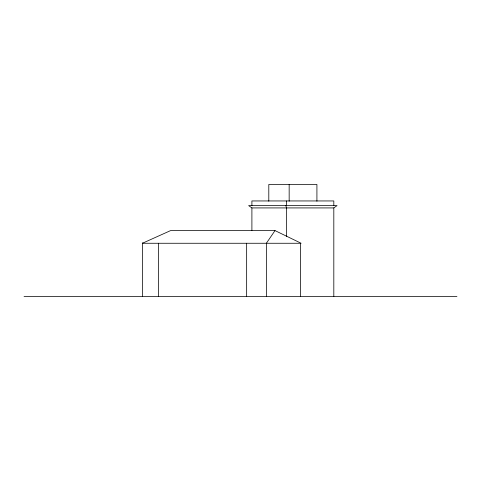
<?xml version="1.0" encoding="UTF-8"?>
<svg xmlns="http://www.w3.org/2000/svg" width="481" height="481" viewBox="0 0 481 481"><rect width="100%" height="100%" fill="white"/><g stroke="black" fill="none" stroke-linecap="round" stroke-linejoin="round"><path stroke-width="0.72" d="M266.36 296.53L266.36 243.266L275.006 230.591L301.124 243.266L142.406 243.266L142.298 242.911M333.814 207.924L337.061 205.597L248.653 205.597L251.9 207.924L333.814 207.924L333.814 296.53M275.006 230.591L170.611 230.591L142.406 243.266L142.406 296.53M24.05 296.53L456.95 296.53M266.36 243.266L266.714 243.651M285.804 205.597L286.562 207.924L286.562 236.46M333.814 205.597L333.814 200.95L251.9 200.95L251.9 205.597M316.919 201.226L316.919 184.47L268.801 184.47L268.801 201.226M300.553 243.266L300.553 296.53M289.159 184.47L289.159 201.226M286.562 200.95L286.562 205.597M251.9 207.924L251.9 230.453M246.651 243.266L246.651 296.53M158.387 243.266L158.387 296.53"/></g></svg>
